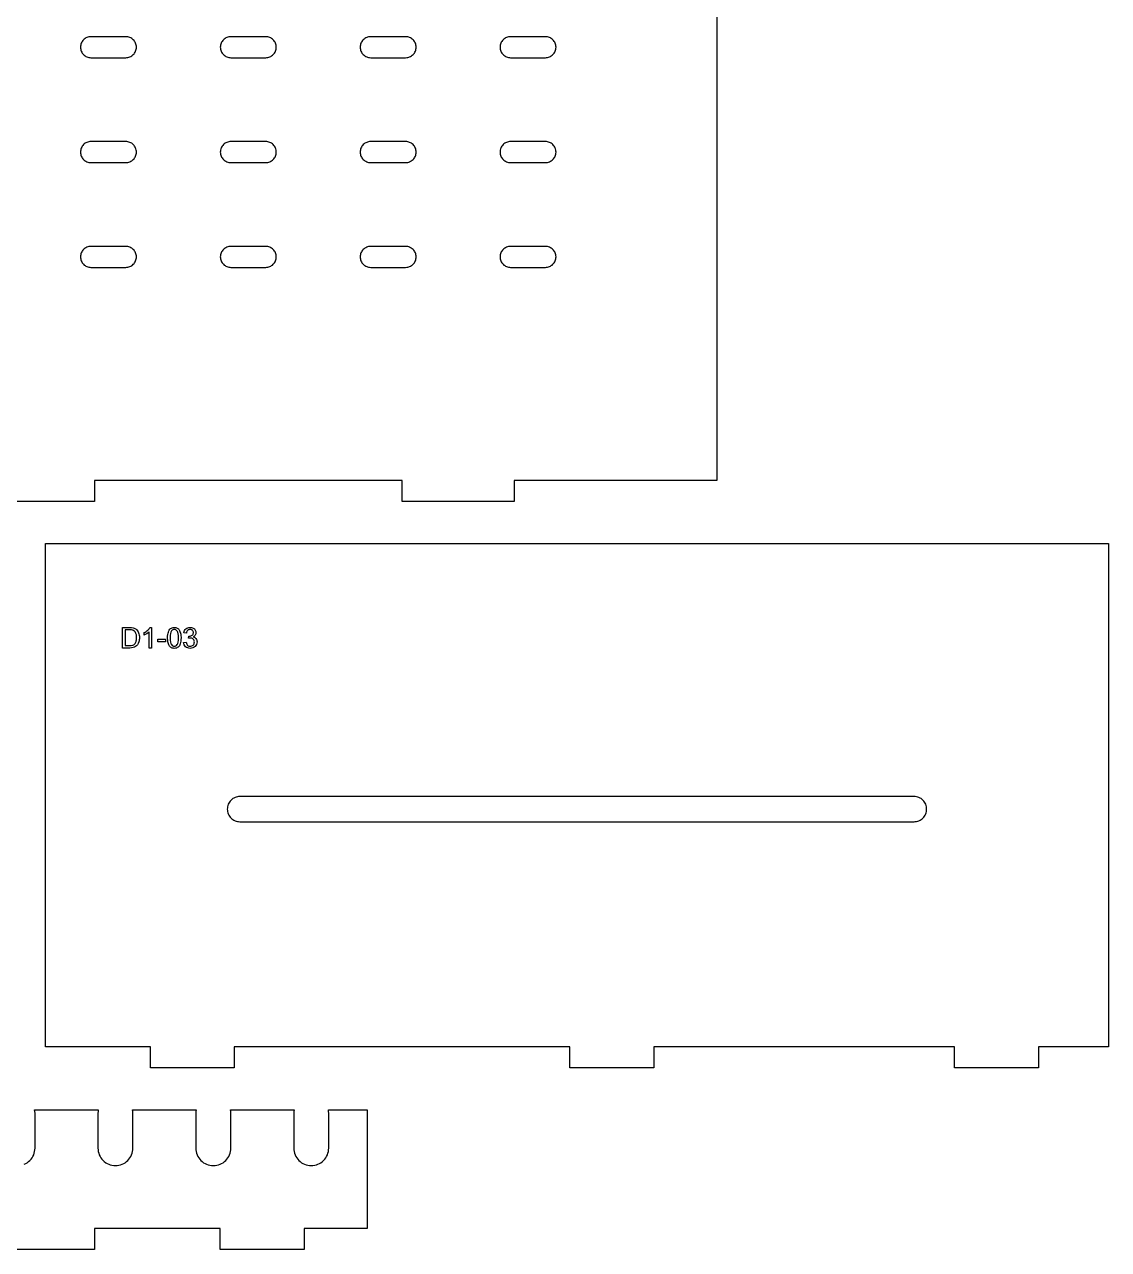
# Model space of a CAD drawing. Header units: millimetres. Extents: x 6 to 577, y -394 to -6.
# Drawn here: x 161 to 316, y -393 to -217.8 of the extents above; entities that cross this region are included whole.
import ezdxf

# ---------------------------------------------------------------- set-up
doc = ezdxf.new("R2010")
doc.units = ezdxf.units.MM
for name, color, linetype in [('cut_inner', 7, 'Continuous'), ('cut_outer', 7, 'Continuous'), ('engrave', 5, 'Continuous')]:
    doc.layers.add(name, color=color, linetype=linetype)

msp = doc.modelspace()

# ---------------------------------------------------------------- linework, layer by layer
at = {"layer": 'cut_inner'}
for points in [[(170.5, -222.5), (175.5, -222.5), (175.65, -222.49), (175.79, -222.47), (175.94, -222.44), (176.07, -222.39), (176.21, -222.32), (176.33, -222.25), (176.45, -222.16), (176.56, -222.06), (176.66, -221.95), (176.75, -221.83), (176.82, -221.71), (176.89, -221.57), (176.94, -221.44), (176.97, -221.29), (176.99, -221.15), (177, -221), (177, -221), (176.99, -220.85), (176.97, -220.71), (176.94, -220.56), (176.89, -220.43), (176.82, -220.29), (176.75, -220.17), (176.66, -220.05), (176.56, -219.94), (176.45, -219.84), (176.33, -219.75), (176.21, -219.68), (176.07, -219.61), (175.94, -219.56), (175.79, -219.53), (175.65, -219.51), (175.5, -219.5), (170.5, -219.5), (170.35, -219.51), (170.21, -219.53), (170.06, -219.56), (169.93, -219.61), (169.79, -219.68), (169.67, -219.75), (169.55, -219.84), (169.44, -219.94), (169.34, -220.05), (169.25, -220.17), (169.18, -220.29), (169.11, -220.43), (169.06, -220.56), (169.03, -220.71), (169.01, -220.85), (169, -221), (169, -221), (169.01, -221.15), (169.03, -221.29), (169.06, -221.44), (169.11, -221.57), (169.18, -221.71), (169.25, -221.83), (169.34, -221.95), (169.44, -222.06), (169.55, -222.16), (169.67, -222.25), (169.79, -222.32), (169.93, -222.39), (170.06, -222.44), (170.21, -222.47), (170.35, -222.49), (170.5, -222.5)], [(190.5, -222.5), (195.5, -222.5), (195.65, -222.49), (195.79, -222.47), (195.94, -222.44), (196.07, -222.39), (196.21, -222.32), (196.33, -222.25), (196.45, -222.16), (196.56, -222.06), (196.66, -221.95), (196.75, -221.83), (196.82, -221.71), (196.89, -221.57), (196.94, -221.44), (196.97, -221.29), (196.99, -221.15), (197, -221), (197, -221), (196.99, -220.85), (196.97, -220.71), (196.94, -220.56), (196.89, -220.43), (196.82, -220.29), (196.75, -220.17), (196.66, -220.05), (196.56, -219.94), (196.45, -219.84), (196.33, -219.75), (196.21, -219.68), (196.07, -219.61), (195.94, -219.56), (195.79, -219.53), (195.65, -219.51), (195.5, -219.5), (190.5, -219.5), (190.35, -219.51), (190.21, -219.53), (190.06, -219.56), (189.93, -219.61), (189.79, -219.68), (189.67, -219.75), (189.55, -219.84), (189.44, -219.94), (189.34, -220.05), (189.25, -220.17), (189.18, -220.29), (189.11, -220.43), (189.06, -220.56), (189.03, -220.71), (189.01, -220.85), (189, -221), (189, -221), (189.01, -221.15), (189.03, -221.29), (189.06, -221.44), (189.11, -221.57), (189.18, -221.71), (189.25, -221.83), (189.34, -221.95), (189.44, -222.06), (189.55, -222.16), (189.67, -222.25), (189.79, -222.32), (189.93, -222.39), (190.06, -222.44), (190.21, -222.47), (190.35, -222.49), (190.5, -222.5)], [(210.5, -222.5), (215.5, -222.5), (215.65, -222.49), (215.79, -222.47), (215.94, -222.44), (216.07, -222.39), (216.21, -222.32), (216.33, -222.25), (216.45, -222.16), (216.56, -222.06), (216.66, -221.95), (216.75, -221.83), (216.82, -221.71), (216.89, -221.57), (216.94, -221.44), (216.97, -221.29), (216.99, -221.15), (217, -221), (217, -221), (216.99, -220.85), (216.97, -220.71), (216.94, -220.56), (216.89, -220.43), (216.82, -220.29), (216.75, -220.17), (216.66, -220.05), (216.56, -219.94), (216.45, -219.84), (216.33, -219.75), (216.21, -219.68), (216.07, -219.61), (215.94, -219.56), (215.79, -219.53), (215.65, -219.51), (215.5, -219.5), (210.5, -219.5), (210.35, -219.51), (210.21, -219.53), (210.06, -219.56), (209.93, -219.61), (209.79, -219.68), (209.67, -219.75), (209.55, -219.84), (209.44, -219.94), (209.34, -220.05), (209.25, -220.17), (209.18, -220.29), (209.11, -220.43), (209.06, -220.56), (209.03, -220.71), (209.01, -220.85), (209, -221), (209, -221), (209.01, -221.15), (209.03, -221.29), (209.06, -221.44), (209.11, -221.57), (209.18, -221.71), (209.25, -221.83), (209.34, -221.95), (209.44, -222.06), (209.55, -222.16), (209.67, -222.25), (209.79, -222.32), (209.93, -222.39), (210.06, -222.44), (210.21, -222.47), (210.35, -222.49), (210.5, -222.5)], [(230.5, -222.5), (235.5, -222.5), (235.65, -222.49), (235.79, -222.47), (235.94, -222.44), (236.07, -222.39), (236.21, -222.32), (236.33, -222.25), (236.45, -222.16), (236.56, -222.06), (236.66, -221.95), (236.75, -221.83), (236.82, -221.71), (236.89, -221.57), (236.94, -221.44), (236.97, -221.29), (236.99, -221.15), (237, -221), (237, -221), (236.99, -220.85), (236.97, -220.71), (236.94, -220.56), (236.89, -220.43), (236.82, -220.29), (236.75, -220.17), (236.66, -220.05), (236.56, -219.94), (236.45, -219.84), (236.33, -219.75), (236.21, -219.68), (236.07, -219.61), (235.94, -219.56), (235.79, -219.53), (235.65, -219.51), (235.5, -219.5), (230.5, -219.5), (230.35, -219.51), (230.21, -219.53), (230.06, -219.56), (229.93, -219.61), (229.79, -219.68), (229.67, -219.75), (229.55, -219.84), (229.44, -219.94), (229.34, -220.05), (229.25, -220.17), (229.18, -220.29), (229.11, -220.43), (229.06, -220.56), (229.03, -220.71), (229.01, -220.85), (229, -221), (229, -221), (229.01, -221.15), (229.03, -221.29), (229.06, -221.44), (229.11, -221.57), (229.18, -221.71), (229.25, -221.83), (229.34, -221.95), (229.44, -222.06), (229.55, -222.16), (229.67, -222.25), (229.79, -222.32), (229.93, -222.39), (230.06, -222.44), (230.21, -222.47), (230.35, -222.49), (230.5, -222.5)], [(170.5, -237.5), (175.5, -237.5), (175.65, -237.49), (175.79, -237.47), (175.94, -237.44), (176.07, -237.39), (176.21, -237.32), (176.33, -237.25), (176.45, -237.16), (176.56, -237.06), (176.66, -236.95), (176.75, -236.83), (176.82, -236.71), (176.89, -236.57), (176.94, -236.44), (176.97, -236.29), (176.99, -236.15), (177, -236), (177, -236), (176.99, -235.85), (176.97, -235.71), (176.94, -235.56), (176.89, -235.43), (176.82, -235.29), (176.75, -235.17), (176.66, -235.05), (176.56, -234.94), (176.45, -234.84), (176.33, -234.75), (176.21, -234.68), (176.07, -234.61), (175.94, -234.56), (175.79, -234.53), (175.65, -234.51), (175.5, -234.5), (170.5, -234.5), (170.35, -234.51), (170.21, -234.53), (170.06, -234.56), (169.93, -234.61), (169.79, -234.68), (169.67, -234.75), (169.55, -234.84), (169.44, -234.94), (169.34, -235.05), (169.25, -235.17), (169.18, -235.29), (169.11, -235.43), (169.06, -235.56), (169.03, -235.71), (169.01, -235.85), (169, -236), (169, -236), (169.01, -236.15), (169.03, -236.29), (169.06, -236.44), (169.11, -236.57), (169.18, -236.71), (169.25, -236.83), (169.34, -236.95), (169.44, -237.06), (169.55, -237.16), (169.67, -237.25), (169.79, -237.32), (169.93, -237.39), (170.06, -237.44), (170.21, -237.47), (170.35, -237.49), (170.5, -237.5)], [(190.5, -237.5), (195.5, -237.5), (195.65, -237.49), (195.79, -237.47), (195.94, -237.44), (196.07, -237.39), (196.21, -237.32), (196.33, -237.25), (196.45, -237.16), (196.56, -237.06), (196.66, -236.95), (196.75, -236.83), (196.82, -236.71), (196.89, -236.57), (196.94, -236.44), (196.97, -236.29), (196.99, -236.15), (197, -236), (197, -236), (196.99, -235.85), (196.97, -235.71), (196.94, -235.56), (196.89, -235.43), (196.82, -235.29), (196.75, -235.17), (196.66, -235.05), (196.56, -234.94), (196.45, -234.84), (196.33, -234.75), (196.21, -234.68), (196.07, -234.61), (195.94, -234.56), (195.79, -234.53), (195.65, -234.51), (195.5, -234.5), (190.5, -234.5), (190.35, -234.51), (190.21, -234.53), (190.06, -234.56), (189.93, -234.61), (189.79, -234.68), (189.67, -234.75), (189.55, -234.84), (189.44, -234.94), (189.34, -235.05), (189.25, -235.17), (189.18, -235.29), (189.11, -235.43), (189.06, -235.56), (189.03, -235.71), (189.01, -235.85), (189, -236), (189, -236), (189.01, -236.15), (189.03, -236.29), (189.06, -236.44), (189.11, -236.57), (189.18, -236.71), (189.25, -236.83), (189.34, -236.95), (189.44, -237.06), (189.55, -237.16), (189.67, -237.25), (189.79, -237.32), (189.93, -237.39), (190.06, -237.44), (190.21, -237.47), (190.35, -237.49), (190.5, -237.5)], [(210.5, -237.5), (215.5, -237.5), (215.65, -237.49), (215.79, -237.47), (215.94, -237.44), (216.07, -237.39), (216.21, -237.32), (216.33, -237.25), (216.45, -237.16), (216.56, -237.06), (216.66, -236.95), (216.75, -236.83), (216.82, -236.71), (216.89, -236.57), (216.94, -236.44), (216.97, -236.29), (216.99, -236.15), (217, -236), (217, -236), (216.99, -235.85), (216.97, -235.71), (216.94, -235.56), (216.89, -235.43), (216.82, -235.29), (216.75, -235.17), (216.66, -235.05), (216.56, -234.94), (216.45, -234.84), (216.33, -234.75), (216.21, -234.68), (216.07, -234.61), (215.94, -234.56), (215.79, -234.53), (215.65, -234.51), (215.5, -234.5), (210.5, -234.5), (210.35, -234.51), (210.21, -234.53), (210.06, -234.56), (209.93, -234.61), (209.79, -234.68), (209.67, -234.75), (209.55, -234.84), (209.44, -234.94), (209.34, -235.05), (209.25, -235.17), (209.18, -235.29), (209.11, -235.43), (209.06, -235.56), (209.03, -235.71), (209.01, -235.85), (209, -236), (209, -236), (209.01, -236.15), (209.03, -236.29), (209.06, -236.44), (209.11, -236.57), (209.18, -236.71), (209.25, -236.83), (209.34, -236.95), (209.44, -237.06), (209.55, -237.16), (209.67, -237.25), (209.79, -237.32), (209.93, -237.39), (210.06, -237.44), (210.21, -237.47), (210.35, -237.49), (210.5, -237.5)], [(230.5, -237.5), (235.5, -237.5), (235.65, -237.49), (235.79, -237.47), (235.94, -237.44), (236.07, -237.39), (236.21, -237.32), (236.33, -237.25), (236.45, -237.16), (236.56, -237.06), (236.66, -236.95), (236.75, -236.83), (236.82, -236.71), (236.89, -236.57), (236.94, -236.44), (236.97, -236.29), (236.99, -236.15), (237, -236), (237, -236), (236.99, -235.85), (236.97, -235.71), (236.94, -235.56), (236.89, -235.43), (236.82, -235.29), (236.75, -235.17), (236.66, -235.05), (236.56, -234.94), (236.45, -234.84), (236.33, -234.75), (236.21, -234.68), (236.07, -234.61), (235.94, -234.56), (235.79, -234.53), (235.65, -234.51), (235.5, -234.5), (230.5, -234.5), (230.35, -234.51), (230.21, -234.53), (230.06, -234.56), (229.93, -234.61), (229.79, -234.68), (229.67, -234.75), (229.55, -234.84), (229.44, -234.94), (229.34, -235.05), (229.25, -235.17), (229.18, -235.29), (229.11, -235.43), (229.06, -235.56), (229.03, -235.71), (229.01, -235.85), (229, -236), (229, -236), (229.01, -236.15), (229.03, -236.29), (229.06, -236.44), (229.11, -236.57), (229.18, -236.71), (229.25, -236.83), (229.34, -236.95), (229.44, -237.06), (229.55, -237.16), (229.67, -237.25), (229.79, -237.32), (229.93, -237.39), (230.06, -237.44), (230.21, -237.47), (230.35, -237.49), (230.5, -237.5)], [(170.5, -252.5), (175.5, -252.5), (175.65, -252.49), (175.79, -252.47), (175.94, -252.44), (176.07, -252.39), (176.21, -252.32), (176.33, -252.25), (176.45, -252.16), (176.56, -252.06), (176.66, -251.95), (176.75, -251.83), (176.82, -251.71), (176.89, -251.57), (176.94, -251.44), (176.97, -251.29), (176.99, -251.15), (177, -251), (177, -251), (176.99, -250.85), (176.97, -250.71), (176.94, -250.56), (176.89, -250.43), (176.82, -250.29), (176.75, -250.17), (176.66, -250.05), (176.56, -249.94), (176.45, -249.84), (176.33, -249.75), (176.21, -249.68), (176.07, -249.61), (175.94, -249.56), (175.79, -249.53), (175.65, -249.51), (175.5, -249.5), (170.5, -249.5), (170.35, -249.51), (170.21, -249.53), (170.06, -249.56), (169.93, -249.61), (169.79, -249.68), (169.67, -249.75), (169.55, -249.84), (169.44, -249.94), (169.34, -250.05), (169.25, -250.17), (169.18, -250.29), (169.11, -250.43), (169.06, -250.56), (169.03, -250.71), (169.01, -250.85), (169, -251), (169, -251), (169.01, -251.15), (169.03, -251.29), (169.06, -251.44), (169.11, -251.57), (169.18, -251.71), (169.25, -251.83), (169.34, -251.95), (169.44, -252.06), (169.55, -252.16), (169.67, -252.25), (169.79, -252.32), (169.93, -252.39), (170.06, -252.44), (170.21, -252.47), (170.35, -252.49), (170.5, -252.5)], [(190.5, -252.5), (195.5, -252.5), (195.65, -252.49), (195.79, -252.47), (195.94, -252.44), (196.07, -252.39), (196.21, -252.32), (196.33, -252.25), (196.45, -252.16), (196.56, -252.06), (196.66, -251.95), (196.75, -251.83), (196.82, -251.71), (196.89, -251.57), (196.94, -251.44), (196.97, -251.29), (196.99, -251.15), (197, -251), (197, -251), (196.99, -250.85), (196.97, -250.71), (196.94, -250.56), (196.89, -250.43), (196.82, -250.29), (196.75, -250.17), (196.66, -250.05), (196.56, -249.94), (196.45, -249.84), (196.33, -249.75), (196.21, -249.68), (196.07, -249.61), (195.94, -249.56), (195.79, -249.53), (195.65, -249.51), (195.5, -249.5), (190.5, -249.5), (190.35, -249.51), (190.21, -249.53), (190.06, -249.56), (189.93, -249.61), (189.79, -249.68), (189.67, -249.75), (189.55, -249.84), (189.44, -249.94), (189.34, -250.05), (189.25, -250.17), (189.18, -250.29), (189.11, -250.43), (189.06, -250.56), (189.03, -250.71), (189.01, -250.85), (189, -251), (189, -251), (189.01, -251.15), (189.03, -251.29), (189.06, -251.44), (189.11, -251.57), (189.18, -251.71), (189.25, -251.83), (189.34, -251.95), (189.44, -252.06), (189.55, -252.16), (189.67, -252.25), (189.79, -252.32), (189.93, -252.39), (190.06, -252.44), (190.21, -252.47), (190.35, -252.49), (190.5, -252.5)], [(210.5, -252.5), (215.5, -252.5), (215.65, -252.49), (215.79, -252.47), (215.94, -252.44), (216.07, -252.39), (216.21, -252.32), (216.33, -252.25), (216.45, -252.16), (216.56, -252.06), (216.66, -251.95), (216.75, -251.83), (216.82, -251.71), (216.89, -251.57), (216.94, -251.44), (216.97, -251.29), (216.99, -251.15), (217, -251), (217, -251), (216.99, -250.85), (216.97, -250.71), (216.94, -250.56), (216.89, -250.43), (216.82, -250.29), (216.75, -250.17), (216.66, -250.05), (216.56, -249.94), (216.45, -249.84), (216.33, -249.75), (216.21, -249.68), (216.07, -249.61), (215.94, -249.56), (215.79, -249.53), (215.65, -249.51), (215.5, -249.5), (210.5, -249.5), (210.35, -249.51), (210.21, -249.53), (210.06, -249.56), (209.93, -249.61), (209.79, -249.68), (209.67, -249.75), (209.55, -249.84), (209.44, -249.94), (209.34, -250.05), (209.25, -250.17), (209.18, -250.29), (209.11, -250.43), (209.06, -250.56), (209.03, -250.71), (209.01, -250.85), (209, -251), (209, -251), (209.01, -251.15), (209.03, -251.29), (209.06, -251.44), (209.11, -251.57), (209.18, -251.71), (209.25, -251.83), (209.34, -251.95), (209.44, -252.06), (209.55, -252.16), (209.67, -252.25), (209.79, -252.32), (209.93, -252.39), (210.06, -252.44), (210.21, -252.47), (210.35, -252.49), (210.5, -252.5)], [(230.5, -252.5), (235.5, -252.5), (235.65, -252.49), (235.79, -252.47), (235.94, -252.44), (236.07, -252.39), (236.21, -252.32), (236.33, -252.25), (236.45, -252.16), (236.56, -252.06), (236.66, -251.95), (236.75, -251.83), (236.82, -251.71), (236.89, -251.57), (236.94, -251.44), (236.97, -251.29), (236.99, -251.15), (237, -251), (237, -251), (236.99, -250.85), (236.97, -250.71), (236.94, -250.56), (236.89, -250.43), (236.82, -250.29), (236.75, -250.17), (236.66, -250.05), (236.56, -249.94), (236.45, -249.84), (236.33, -249.75), (236.21, -249.68), (236.07, -249.61), (235.94, -249.56), (235.79, -249.53), (235.65, -249.51), (235.5, -249.5), (230.5, -249.5), (230.35, -249.51), (230.21, -249.53), (230.06, -249.56), (229.93, -249.61), (229.79, -249.68), (229.67, -249.75), (229.55, -249.84), (229.44, -249.94), (229.34, -250.05), (229.25, -250.17), (229.18, -250.29), (229.11, -250.43), (229.06, -250.56), (229.03, -250.71), (229.01, -250.85), (229, -251), (229, -251), (229.01, -251.15), (229.03, -251.29), (229.06, -251.44), (229.11, -251.57), (229.18, -251.71), (229.25, -251.83), (229.34, -251.95), (229.44, -252.06), (229.55, -252.16), (229.67, -252.25), (229.79, -252.32), (229.93, -252.39), (230.06, -252.44), (230.21, -252.47), (230.35, -252.49), (230.5, -252.5)], [(191.8, -331.8), (288.2, -331.8), (288.38, -331.79), (288.55, -331.77), (288.72, -331.72), (288.89, -331.66), (289.05, -331.59), (289.2, -331.5), (289.34, -331.39), (289.47, -331.27), (289.59, -331.14), (289.7, -331), (289.79, -330.85), (289.86, -330.69), (289.92, -330.52), (289.97, -330.35), (289.99, -330.18), (290, -330), (290, -330), (289.99, -329.82), (289.97, -329.65), (289.92, -329.48), (289.86, -329.31), (289.79, -329.15), (289.7, -329), (289.59, -328.86), (289.47, -328.73), (289.34, -328.61), (289.2, -328.5), (289.05, -328.41), (288.89, -328.34), (288.72, -328.28), (288.55, -328.23), (288.38, -328.21), (288.2, -328.2), (191.8, -328.2), (191.62, -328.21), (191.45, -328.23), (191.28, -328.28), (191.11, -328.34), (190.95, -328.41), (190.8, -328.5), (190.66, -328.61), (190.53, -328.73), (190.41, -328.86), (190.3, -329), (190.21, -329.15), (190.14, -329.31), (190.08, -329.48), (190.03, -329.65), (190.01, -329.82), (190, -330), (190, -330), (190.01, -330.18), (190.03, -330.35), (190.08, -330.52), (190.14, -330.69), (190.21, -330.85), (190.3, -331), (190.41, -331.14), (190.53, -331.27), (190.66, -331.39), (190.8, -331.5), (190.95, -331.59), (191.11, -331.66), (191.28, -331.72), (191.45, -331.77), (191.62, -331.79), (191.8, -331.8)]]:
    msp.add_lwpolyline(points, close=True, dxfattribs=at)
at = {"layer": 'cut_outer'}
for points in [[(51, -286), (35, -286), (35, -283), (6, -283), (6, -6), (260, -6), (260, -283), (231, -283), (231, -286), (215, -286), (215, -283), (171, -283), (171, -286), (155, -286), (155, -283), (111, -283), (111, -286), (95, -286), (95, -283), (51, -283)], [(191, -367), (179, -367), (179, -364), (164, -364), (164, -292), (316, -292), (316, -364), (306, -364), (306, -367), (294, -367), (294, -364), (251, -364), (251, -367), (239, -367), (239, -364), (191, -364)]]:
    msp.add_lwpolyline(points, close=True, dxfattribs=at)
msp.add_lwpolyline([(160.96, -380.81), (161.18, -380.7), (161.39, -380.58), (161.59, -380.43), (161.77, -380.27), (161.93, -380.09), (162.08, -379.89), (162.2, -379.68), (162.31, -379.46), (162.39, -379.23), (162.45, -378.99), (162.49, -378.75), (162.5, -378.5), (162.5, -373.5), (162.49, -373.25), (162.45, -373.01), (162.45, -373), (171.55, -373), (171.55, -373.01), (171.51, -373.25), (171.5, -373.5), (171.5, -378.5), (171.51, -378.75), (171.55, -378.99), (171.61, -379.23), (171.69, -379.46), (171.8, -379.68), (171.92, -379.89), (172.07, -380.09), (172.23, -380.27), (172.41, -380.43), (172.61, -380.58), (172.82, -380.7), (173.04, -380.81), (173.27, -380.89), (173.51, -380.95), (173.75, -380.99), (174, -381), (174.25, -380.99), (174.49, -380.95), (174.73, -380.89), (174.96, -380.81), (175.18, -380.7), (175.39, -380.58), (175.59, -380.43), (175.77, -380.27), (175.93, -380.09), (176.08, -379.89), (176.2, -379.68), (176.31, -379.46), (176.39, -379.23), (176.45, -378.99), (176.49, -378.75), (176.5, -378.5), (176.5, -373.5), (176.49, -373.25), (176.45, -373.01), (176.45, -373), (185.55, -373), (185.55, -373.01), (185.51, -373.25), (185.5, -373.5), (185.5, -378.5), (185.51, -378.75), (185.55, -378.99), (185.61, -379.23), (185.69, -379.46), (185.8, -379.68), (185.92, -379.89), (186.07, -380.09), (186.23, -380.27), (186.41, -380.43), (186.61, -380.58), (186.82, -380.7), (187.04, -380.81), (187.27, -380.89), (187.51, -380.95), (187.75, -380.99), (188, -381), (188.25, -380.99), (188.49, -380.95), (188.73, -380.89), (188.96, -380.81), (189.18, -380.7), (189.39, -380.58), (189.59, -380.43), (189.77, -380.27), (189.93, -380.09), (190.08, -379.89), (190.2, -379.68), (190.31, -379.46), (190.39, -379.23), (190.45, -378.99), (190.49, -378.75), (190.5, -378.5), (190.5, -373.5), (190.49, -373.25), (190.45, -373.01), (190.45, -373), (199.55, -373), (199.55, -373.01), (199.51, -373.25), (199.5, -373.5), (199.5, -378.5), (199.51, -378.75), (199.55, -378.99), (199.61, -379.23), (199.69, -379.46), (199.8, -379.68), (199.92, -379.89), (200.07, -380.09), (200.23, -380.27), (200.41, -380.43), (200.61, -380.58), (200.82, -380.7), (201.04, -380.81), (201.27, -380.89), (201.51, -380.95), (201.75, -380.99), (202, -381), (202.25, -380.99), (202.49, -380.95), (202.73, -380.89), (202.96, -380.81), (203.18, -380.7), (203.39, -380.58), (203.59, -380.43), (203.77, -380.27), (203.93, -380.09), (204.08, -379.89), (204.2, -379.68), (204.31, -379.46), (204.39, -379.23), (204.45, -378.99), (204.49, -378.75), (204.5, -378.5), (204.5, -373.5), (204.49, -373.25), (204.45, -373.01), (204.45, -373), (210, -373), (210, -390), (201, -390), (201, -393), (189, -393), (189, -390), (171, -390), (171, -393), (159, -393)], dxfattribs=at)
at = {"layer": 'engrave'}
for points in [[(175, -306.95), (175, -304.01), (176.01, -304.01), (176.31, -304.02), (176.53, -304.05), (176.66, -304.09), (176.77, -304.14), (176.87, -304.19), (176.96, -304.26), (177.07, -304.37), (177.17, -304.49), (177.25, -304.62), (177.31, -304.77), (177.36, -304.92), (177.4, -305.09), (177.42, -305.27), (177.43, -305.46), (177.42, -305.63), (177.41, -305.78), (177.38, -305.92), (177.35, -306.06), (177.26, -306.29), (177.21, -306.39), (177.15, -306.48), (177.02, -306.64), (176.88, -306.75), (176.72, -306.84), (176.53, -306.9), (176.31, -306.94), (176.06, -306.95), (175, -306.95)], [(175.39, -306.6), (176.02, -306.6), (176.27, -306.59), (176.47, -306.55), (176.62, -306.48), (176.73, -306.4), (176.8, -306.32), (176.86, -306.23), (176.91, -306.13), (176.95, -306.02), (176.98, -305.9), (177.01, -305.77), (177.02, -305.62), (177.03, -305.46), (177.02, -305.24), (176.99, -305.05), (176.94, -304.89), (176.88, -304.75), (176.8, -304.64), (176.71, -304.54), (176.61, -304.47), (176.51, -304.42), (176.42, -304.39), (176.3, -304.37), (176.01, -304.36), (175.39, -304.36), (175.39, -306.6)], [(179.17, -306.95), (178.81, -306.95), (178.81, -304.65), (178.66, -304.78), (178.47, -304.9), (178.27, -305.01), (178.09, -305.09), (178.09, -304.74), (178.24, -304.66), (178.38, -304.58), (178.5, -304.49), (178.62, -304.39), (178.73, -304.29), (178.81, -304.19), (178.89, -304.1), (178.94, -304), (179.17, -304), (179.17, -306.95)], [(181.46, -305.5), (181.47, -305.25), (181.49, -305.03), (181.52, -304.83), (181.57, -304.66), (181.63, -304.51), (181.7, -304.38), (181.79, -304.27), (181.89, -304.17), (182, -304.1), (182.13, -304.04), (182.27, -304.01), (182.42, -304), (182.53, -304.01), (182.64, -304.02), (182.74, -304.05), (182.83, -304.1), (182.92, -304.15), (183, -304.21), (183.07, -304.29), (183.13, -304.37), (183.18, -304.46), (183.23, -304.57), (183.31, -304.81), (183.34, -304.95), (183.36, -305.11), (183.38, -305.5), (183.37, -305.75), (183.35, -305.97), (183.32, -306.16), (183.27, -306.33), (183.21, -306.48), (183.14, -306.62), (183.05, -306.73), (182.95, -306.82), (182.84, -306.9), (182.71, -306.95), (182.57, -306.99), (182.42, -307), (182.32, -306.99), (182.22, -306.98), (182.13, -306.96), (182.04, -306.92), (181.96, -306.88), (181.89, -306.83), (181.82, -306.76), (181.75, -306.69), (181.68, -306.59), (181.63, -306.48), (181.58, -306.35), (181.54, -306.21), (181.5, -306.06), (181.48, -305.88), (181.46, -305.5)], [(181.83, -305.5), (181.84, -305.83), (181.88, -306.1), (181.93, -306.31), (181.96, -306.39), (182, -306.46), (182.09, -306.57), (182.19, -306.64), (182.3, -306.69), (182.42, -306.7), (182.54, -306.69), (182.65, -306.64), (182.75, -306.57), (182.84, -306.46), (182.88, -306.39), (182.91, -306.31), (182.96, -306.1), (183, -305.83), (183.01, -305.5), (183, -305.17), (182.96, -304.9), (182.91, -304.69), (182.88, -304.6), (182.84, -304.54), (182.75, -304.43), (182.65, -304.36), (182.54, -304.31), (182.42, -304.3), (182.3, -304.31), (182.19, -304.35), (182.1, -304.42), (182.02, -304.51), (181.98, -304.58), (181.94, -304.67), (181.88, -304.89), (181.84, -305.17), (181.83, -305.5)], [(183.75, -306.17), (184.11, -306.12), (184.14, -306.27), (184.19, -306.39), (184.25, -306.49), (184.32, -306.57), (184.4, -306.63), (184.48, -306.67), (184.58, -306.69), (184.68, -306.7), (184.8, -306.69), (184.92, -306.66), (185.02, -306.6), (185.11, -306.53), (185.19, -306.43), (185.24, -306.33), (185.27, -306.21), (185.29, -306.09), (185.28, -305.97), (185.25, -305.86), (185.19, -305.77), (185.12, -305.68), (185.04, -305.61), (184.94, -305.56), (184.83, -305.53), (184.71, -305.52), (184.6, -305.53), (184.46, -305.56), (184.5, -305.24), (184.55, -305.25), (184.67, -305.24), (184.77, -305.22), (184.87, -305.18), (184.97, -305.13), (185.05, -305.06), (185.11, -304.97), (185.14, -304.87), (185.15, -304.76), (185.15, -304.66), (185.12, -304.57), (185.08, -304.5), (185.02, -304.43), (184.95, -304.37), (184.87, -304.33), (184.77, -304.3), (184.67, -304.3), (184.57, -304.3), (184.48, -304.33), (184.4, -304.37), (184.32, -304.43), (184.26, -304.5), (184.21, -304.59), (184.17, -304.7), (184.14, -304.83), (183.78, -304.76), (183.83, -304.59), (183.89, -304.44), (183.98, -304.31), (184.08, -304.2), (184.21, -304.11), (184.34, -304.05), (184.5, -304.01), (184.66, -304), (184.78, -304.01), (184.9, -304.03), (185, -304.06), (185.11, -304.1), (185.2, -304.16), (185.29, -304.23), (185.36, -304.3), (185.42, -304.38), (185.46, -304.48), (185.5, -304.57), (185.52, -304.66), (185.52, -304.76), (185.52, -304.86), (185.5, -304.94), (185.47, -305.03), (185.42, -305.11), (185.36, -305.18), (185.3, -305.25), (185.21, -305.31), (185.12, -305.36), (185.24, -305.4), (185.35, -305.45), (185.44, -305.52), (185.52, -305.61), (185.59, -305.71), (185.63, -305.82), (185.66, -305.94), (185.67, -306.08), (185.65, -306.27), (185.6, -306.44), (185.51, -306.59), (185.39, -306.73), (185.24, -306.85), (185.07, -306.93), (184.88, -306.98), (184.68, -307), (184.49, -306.99), (184.33, -306.94), (184.17, -306.87), (184.04, -306.77), (183.92, -306.65), (183.84, -306.51), (183.78, -306.35), (183.75, -306.17)], [(180.06, -306.07), (180.06, -305.7), (181.16, -305.7), (181.16, -306.07), (180.06, -306.07)]]:
    msp.add_lwpolyline(points, close=True, dxfattribs=at)

doc.saveas('drawing.dxf')
